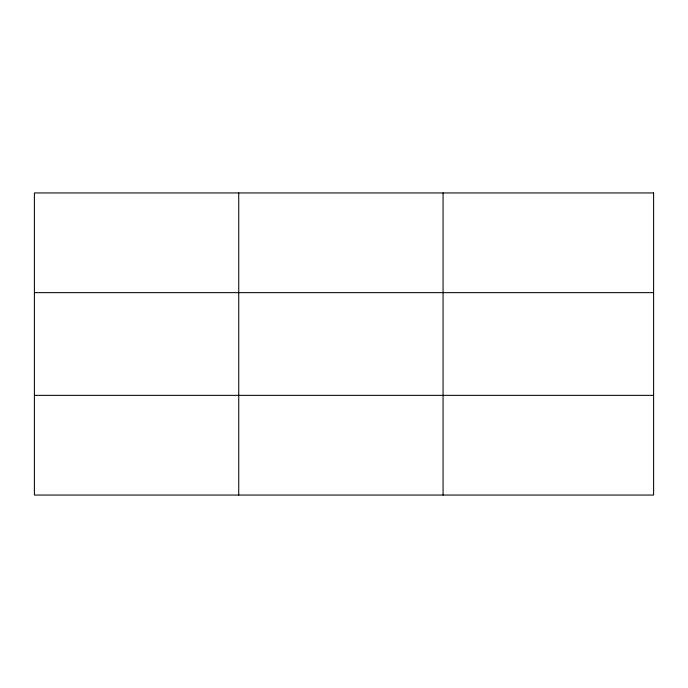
<?xml version="1.0" encoding="UTF-8"?>
<svg xmlns="http://www.w3.org/2000/svg" width="688" height="688" viewBox="0 0 688 688"><rect width="100%" height="100%" fill="white"/><g stroke="black" fill="none" stroke-linecap="round" stroke-linejoin="round"><path stroke-width="1.03" d="M238.736 495.059L238.736 192.941M443.072 495.059L443.072 192.941M34.4 292.641L653.6 292.641M34.4 395.359L653.6 395.359M653.6 192.941L653.6 495.059L34.4 495.059L34.4 192.941L653.6 192.941"/></g></svg>
